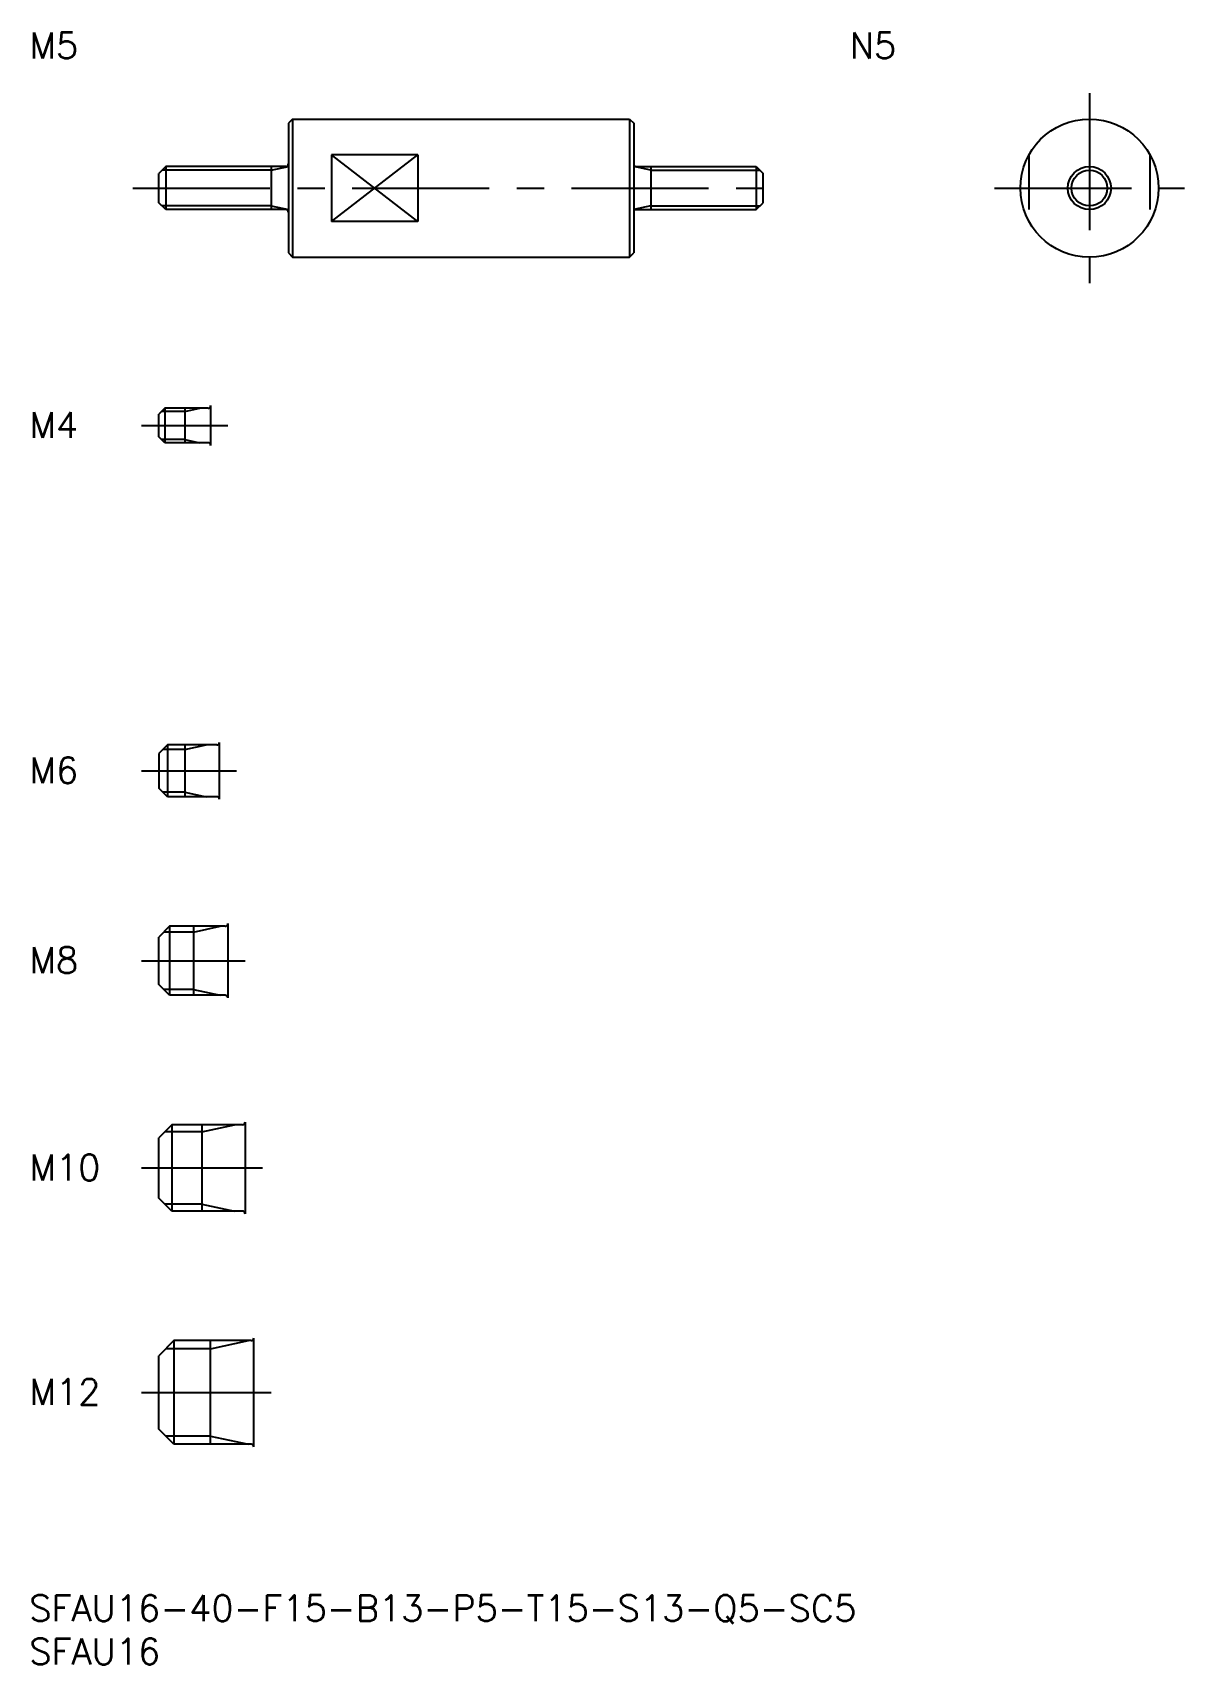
# Model space of a CAD drawing. Extents: x 0 to 134, y -8 to 181.
import ezdxf

# ---------------------------------------------------------------- set-up
doc = ezdxf.new("R2010")
doc.units = 0
doc.header["$LTSCALE"] = 0.5
doc.linetypes.add('CENTER', pattern=[50.8, 31.75, -6.35, 6.35, -6.35])
doc.linetypes.add('DASHED', pattern=[19.05, 12.7, -6.35])
for name, color, linetype in [('MSM_CENTER', 1, 'CENTER'), ('MSM_CONTINUOUS', 7, 'CONTINUOUS'), ('MSM_DASHED', 4, 'DASHED'), ('MSM_NARROW', 5, 'CONTINUOUS'), ('MSM_PART_NUMBER', 7, 'CONTINUOUS')]:
    doc.layers.add(name, color=color, linetype=linetype)
doc.styles.get("Standard").update_dxf_attribs({"font": 'txt.shx', "height": 1, "bigfont": 'bigfont.shx'})

# ---------------------------------------------------------------- blocks, each defined once
blk = doc.blocks.new('*U16')
at = {"layer": 'MSM_PART_NUMBER'}
blk.add_text('SFAU16-40-F15-B13-P5-T15-S13-Q5-SC5', height=3, dxfattribs=at).set_placement((0, -3))
blk = doc.blocks.new('*U17')
at = {"layer": 'MSM_PART_NUMBER'}
blk.add_text('SFAU16', height=3, dxfattribs=at).set_placement((0, -8))
blk = doc.blocks.new('*U18')
at = {"layer": 'MSM_PART_NUMBER'}
blk.add_text('M12', height=3, dxfattribs=at).set_placement((0, 22.06))
blk = doc.blocks.new('*U19')
at = {"layer": 'MSM_PART_NUMBER'}
blk.add_text('M10', height=3, dxfattribs=at).set_placement((0, 48.06))
blk = doc.blocks.new('*U20')
at = {"layer": 'MSM_PART_NUMBER'}
blk.add_text('M8', height=3, dxfattribs=at).set_placement((0, 72.06))
blk = doc.blocks.new('*U21')
at = {"layer": 'MSM_PART_NUMBER'}
blk.add_text('M6', height=3, dxfattribs=at).set_placement((0, 94.06))
blk = doc.blocks.new('*U22')
at = {"layer": 'MSM_PART_NUMBER'}
blk.add_text('M5', height=3, dxfattribs=at).set_placement((0, 178.01))
blk = doc.blocks.new('*U23')
at = {"layer": 'MSM_PART_NUMBER'}
blk.add_text('N5', height=3, dxfattribs=at).set_placement((95, 178.01))
blk = doc.blocks.new('*U24')
at = {"layer": 'MSM_PART_NUMBER'}
blk.add_text('M4', height=3, dxfattribs=at).set_placement((0, 134.06))

msp = doc.modelspace()

# ---------------------------------------------------------------- linework, layer by layer
at = {"layer": 'MSM_CENTER'}
for p, q in [((122.78, 174), (122.78, 152)), ((12, 163), (88, 163)), ((111.78, 163), (133.78, 163)), ((13, 135.5), (23, 135.5)), ((13, 95.5), (24, 95.5)), ((13, 73.5), (25, 73.5)), ((13, 49.5), (27, 49.5)), ((13, 23.5), (28, 23.5))]:
    msp.add_line(p, q, dxfattribs=at)
at = {"layer": 'MSM_CONTINUOUS'}
for p, q in [((30.5, 171), (30, 170.5)), ((30, 170.5), (30, 155.5)), ((30.5, 171), (69.5, 171)), ((30.5, 171), (30.5, 155)), ((69.5, 171), (69.5, 155)), ((69.5, 171), (70, 170.5)), ((70, 170.5), (70, 155.5)), ((45, 166.87), (35, 166.87)), ((35, 166.87), (35, 159.13)), ((45, 166.87), (45, 159.13)), ((15.8, 165.5), (15, 164.7)), ((15, 161.3), (15, 164.7)), ((29.7, 165.5), (15.8, 165.5)), ((15.8, 165.5), (15.8, 160.5)), ((28, 165.5), (28, 160.5)), ((70.3, 165.5), (84.2, 165.5)), ((72, 165.5), (72, 160.5)), ((84.2, 165.5), (85, 164.7)), ((84.2, 165.5), (84.2, 160.5)), ((85, 161.3), (85, 164.7)), ((15.8, 160.5), (15, 161.3)), ((84.2, 160.5), (85, 161.3)), ((29.7, 160.5), (15.8, 160.5)), ((45, 159.13), (35, 159.13)), ((70.3, 160.5), (84.2, 160.5)), ((30, 155.5), (30.5, 155)), ((30.5, 155), (69.5, 155)), ((69.5, 155), (70, 155.5)), ((15.7, 137.5), (15, 136.8)), ((15, 134.2), (15, 136.8)), ((20.7, 137.5), (15.7, 137.5)), ((15.7, 137.5), (15.7, 133.5)), ((18, 137.5), (18, 133.5)), ((21, 137.8), (21, 133.2)), ((15.7, 133.5), (15, 134.2)), ((20.7, 133.5), (15.7, 133.5)), ((16, 98.5), (15, 97.5)), ((21.7, 98.5), (16, 98.5)), ((16, 98.5), (16, 92.5)), ((18, 98.5), (18, 92.5)), ((22, 98.8), (22, 92.2)), ((15, 97.5), (15, 93.5)), ((16, 92.5), (15, 93.5)), ((21.7, 92.5), (16, 92.5)), ((16.25, 77.5), (15, 76.25)), ((22.7, 77.5), (16.25, 77.5)), ((16.25, 77.5), (16.25, 69.5)), ((19, 77.5), (19, 69.5)), ((23, 77.8), (23, 69.2)), ((15, 70.75), (15, 76.25)), ((16.25, 69.5), (15, 70.75)), ((22.7, 69.5), (16.25, 69.5)), ((16.5, 54.5), (15, 53)), ((15, 46), (15, 53)), ((24.7, 54.5), (16.5, 54.5)), ((16.5, 54.5), (16.5, 44.5)), ((20, 54.5), (20, 44.5)), ((25, 54.8), (25, 44.2)), ((16.5, 44.5), (15, 46)), ((24.7, 44.5), (16.5, 44.5)), ((16.75, 29.5), (15, 27.75)), ((25.7, 29.5), (16.75, 29.5)), ((16.75, 29.5), (16.75, 17.5)), ((21, 17.5), (21, 29.5)), ((26, 17.2), (26, 29.8)), ((15, 19.25), (15, 27.75)), ((16.75, 17.5), (15, 19.25)), ((25.7, 17.5), (16.75, 17.5))]:
    msp.add_line(p, q, dxfattribs=at)
for radius in [8, 2.5]:
    msp.add_circle((122.78, 163), radius, dxfattribs=at)
for centre, start, end in [((29.7, 165.8), 270, 0), ((70.3, 165.8), 180, 270), ((29.7, 160.2), 0, 90), ((70.3, 160.2), 90, 180), ((20.7, 137.8), 270, 0), ((20.7, 133.2), 0, 90), ((21.7, 98.8), 270, 0), ((21.7, 92.2), 0, 90), ((22.7, 77.8), 270, 0), ((22.7, 69.2), 0, 90), ((24.7, 54.8), 270, 0), ((24.7, 44.2), 0, 90), ((25.7, 29.8), 270, 0), ((25.7, 17.2), 0, 90)]:
    msp.add_arc(centre, 0.3, start, end, dxfattribs=at)
at = {"layer": 'MSM_DASHED'}
for p, q in [((115.78, 166.87), (115.78, 159.13)), ((129.78, 166.87), (129.78, 159.13))]:
    msp.add_line(p, q, dxfattribs=at)
at = {"layer": 'MSM_NARROW'}
for p, q in [((45, 159.13), (35, 166.87)), ((35, 159.13), (45, 166.87)), ((28, 165.07), (15.37, 165.07)), ((28, 165.07), (30, 165.5)), ((72, 165.07), (70, 165.5)), ((72, 165.07), (84.63, 165.07)), ((28, 160.93), (15.37, 160.93)), ((28, 160.93), (30, 160.5)), ((72, 160.93), (70, 160.5)), ((72, 160.93), (84.63, 160.93)), ((18, 137.12), (15.32, 137.12)), ((18, 137.12), (19.75, 137.5)), ((18, 133.88), (15.32, 133.88)), ((18, 133.88), (19.75, 133.5)), ((18, 97.96), (20.5, 98.5)), ((18, 97.96), (15.46, 97.96)), ((18, 93.04), (15.46, 93.04)), ((18, 93.04), (20.5, 92.5)), ((19, 76.82), (22.12, 77.5)), ((19, 76.82), (15.57, 76.82)), ((19, 70.18), (15.57, 70.18)), ((19, 70.18), (22.12, 69.5)), ((20, 53.69), (15.69, 53.69)), ((20, 53.69), (23.75, 54.5)), ((20, 45.31), (15.69, 45.31)), ((20, 45.31), (23.75, 44.5)), ((21, 28.55), (15.8, 28.55)), ((21, 28.55), (25.38, 29.5)), ((21, 18.45), (15.8, 18.45)), ((21, 18.45), (25.38, 17.5))]:
    msp.add_line(p, q, dxfattribs=at)
msp.add_circle((122.78, 163), 2.07, dxfattribs=at)

# ---------------------------------------------------------------- block references
at = {"layer": 'MSM_CONTINUOUS'}
for name in ['*U22', '*U23', '*U24', '*U21', '*U20', '*U19', '*U18', '*U16', '*U17']:
    msp.add_blockref(name, (0, 0), dxfattribs=at)

doc.saveas('drawing.dxf')
